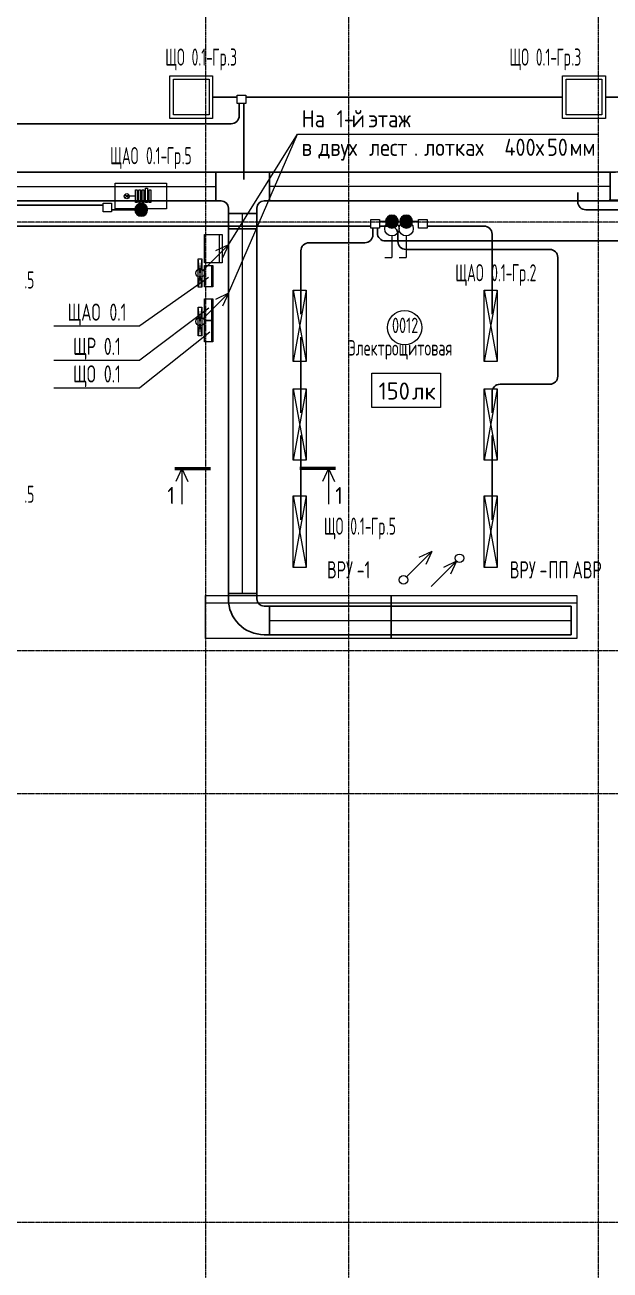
# Model space of a CAD drawing. Header units: millimetres. Extents: x -4730 to 98194, y -4296 to 93388.
# Drawn here: x 30971 to 39165, y 28333 to 45763 of the extents above; entities that cross this region are included whole.
import ezdxf

# ---------------------------------------------------------------- set-up
doc = ezdxf.new("R2010")
doc.units = ezdxf.units.MM
doc.linetypes.add('Линия сетки', pattern=[22.225, 12.7, -3.175, 3.175, -3.175])
for name, color, linetype, lineweight, true_color in [('Кабельные лотки', 5, 'Continuous', 25, 0x0000ff), ('Короба', 7, 'Continuous', 25, 0x008000), ('Опуск', 7, 'Continuous', 18, 0x007f00), ('Соединительные детали кабельных лотков', 5, 'Continuous', 25, 0x0000ff), ('Соединительные детали коробов', 7, 'Continuous', 25, 0x008000), ('Типовые аннотации', 5, 'Continuous', 18, 0x0000ff), ('Уклон', 7, 'Continuous', 18, 0x007f00)]:
    doc.layers.add(name, color=color, linetype=linetype, lineweight=lineweight, true_color=true_color)
for name, color, linetype, lineweight in [('Марки помещений', 7, 'Continuous', 9), ('Марки силовых электроприборов', 7, 'Continuous', 9), ('Марки электрооборудования', 7, 'Continuous', 9), ('Осевая линия', 7, 'Continuous', 18), ('Оси', 7, 'Continuous', 9), ('Текстовые примечания', 7, 'Continuous', 9), ('Тонкие линии', 7, 'Continuous', 9), ('Утолщенные линии', 7, 'Continuous', 50)]:
    doc.layers.add(name, color=color, linetype=linetype, lineweight=lineweight)
doc.styles.add('GOST Common', font='GOST_Common.ttf', dxfattribs={"width": 0.6, "height": 240})
doc.styles.add('GOST Common_1', font='GOST_Common.ttf', dxfattribs={"height": 240})
doc.styles.add('GOST Common_3', font='GOST_Common.ttf', dxfattribs={"width": 0.7, "height": 240})
doc.styles.add('GOST Common_4', font='GOST_Common.ttf', dxfattribs={"width": 0.7, "height": 216})
doc.styles.add('GOST Common_5', font='GOST_Common.ttf', dxfattribs={"width": 0.9, "height": 240})

# ---------------------------------------------------------------- blocks, each defined once
blk = doc.blocks.new('M_Короб_ отвод - Плоский торец - ПВХ - Стандартная-2386742-Подвал')
at = {"layer": 'Соединительные детали коробов'}
for p, q in [((2894, 82640), (2856, 82640)), ((3006, 82640), (2894, 82640)), ((3006, 82640), (3006, 82640))]:
    blk.add_line(p, q, dxfattribs=at)
blk = doc.blocks.new('M_Короб_ отвод - Плоский торец - ПВХ - Стандартная-V1-Подвал')
at = {"layer": 'Соединительные детали коробов'}
for p, q in [((0, 111.95), (0, 150.05)), ((-150.05, 0), (-111.95, 0))]:
    blk.add_line(p, q, dxfattribs=at)
blk.add_arc((-111.95, 111.95), 111.95, 270, 0, dxfattribs=at)
blk = doc.blocks.new('M_Горизонтальный изгиб-колено для канального - Стандартная-2387522-Подвал')
at = {"layer": 'Соединительные детали кабельных лотков'}
for p, q in [((-200, 300), (-200, 375)), ((200, 375), (-200, 375)), ((-200, 375), (200, 375)), ((-200, 375), (-200, 375)), ((-200, 375), (-200, 300)), ((200, 300), (200, 375)), ((200, 375), (200, 375)), ((200, 375), (200, 300)), ((-375, 200), (-375, 200)), ((-375, 200), (-375, -200)), ((-375, -200), (-375, 200)), ((-375, 200), (-300, 200)), ((-300, 200), (-375, 200)), ((-375, -200), (-375, -200)), ((-300, -200), (-375, -200)), ((-300, -200), (-375, -200))]:
    blk.add_line(p, q, dxfattribs=at)
for radius, end in [(100, 360), (500, 360), (100, 0), (500, 0)]:
    blk.add_arc((-300, 300), radius, 270, end, dxfattribs=at)
blk = doc.blocks.new('M_Горизонтальный тройник для канального - Радиус 100 мм-2455646-Подвал')
at = {"layer": 'Соединительные детали кабельных лотков'}
for p, q in [((375, 200), (-375, 200)), ((-375, 200), (-375, -200)), ((-375, -200), (-375, 200)), ((-375, 200), (375, 200)), ((-375, 200), (-375, 200)), ((375, -200), (375, 200)), ((375, 200), (375, -200)), ((375, 200), (375, 200)), ((-375, -200), (-300, -200)), ((-300, -200), (-375, -200)), ((-375, -200), (-375, -200)), ((-200, -300), (-200, -375)), ((-200, -375), (-200, -300)), ((200, -375), (200, -300)), ((200, -300), (200, -375)), ((300, -200), (375, -200)), ((375, -200), (300, -200)), ((375, -200), (375, -200)), ((-200, -375), (200, -375)), ((200, -375), (-200, -375)), ((-200, -375), (-200, -375)), ((200, -375), (200, -375))]:
    blk.add_line(p, q, dxfattribs=at)
for centre, start, end in [((-300, -300), 0, 90), ((-300, -300), 0, 90), ((300, -300), 90, 180), ((300, -300), 90, 180)]:
    blk.add_arc(centre, 100, start, end, dxfattribs=at)
blk = doc.blocks.new('ADSK_Марка_Помещение - Номер Имя-85223-Подвал')
at = {"layer": 'Марки помещений'}
blk.add_circle((0, 0), 2, dxfattribs=at)
blk = doc.blocks.new('Морка помещения_освещённость_ - Морка помещения_освещённость_-1484368-Подвал')
at = {"layer": 'Марки помещений', "color": 190, "true_color": 0x8000ff}
for p, q in [((-4, 0), (-4, 4)), ((-4, 4), (4, 4)), ((4, 4), (4, 0)), ((4, 0), (-4, 0))]:
    blk.add_line(p, q, dxfattribs=at)
blk = doc.blocks.new('Марка электрооборудования с выноской - Марка электрооборудования с выноской-2902873-Подвал')
at = {"layer": 'Марки электрооборудования'}
blk.add_line((-5, 0), (5, 0), dxfattribs=at)

msp = doc.modelspace()

# ---------------------------------------------------------------- hatches: boundary and pattern name
at = {"layer": 'Опуск'}
h = msp.add_hatch(color=256, dxfattribs=at)
edge = h.paths.add_edge_path(flags=0)
edge.add_arc((32600, 43175), 90, 180, 360)
edge.add_arc((32600, 43175), 90, 0, 180)
h = msp.add_hatch(color=256, dxfattribs=at)
edge = h.paths.add_edge_path(flags=0)
edge.add_arc((36110, 43010), 90, 180, 360)
edge.add_arc((36110, 43010), 90, 0, 180)
h = msp.add_hatch(color=256, dxfattribs=at)
edge = h.paths.add_edge_path(flags=0)
edge.add_arc((36310, 43010), 90, 180, 360)
edge.add_arc((36310, 43010), 90, 0, 180)

# ---------------------------------------------------------------- linework, layer by layer
at = {"layer": 'Кабельные лотки'}
for p, q in [((33645, 43700), (5200, 43700)), ((33645, 43300), (33645, 43700)), ((34395, 43700), (34395, 43300)), ((39165, 43700), (34395, 43700)), ((39165, 43700), (39165, 43300)), ((5200, 43300), (33645, 43300)), ((34395, 43300), (39165, 43300)), ((34220, 43125), (33820, 43125)), ((33820, 43125), (33820, 37802.3997)), ((34220, 37802.3997), (34220, 43125)), ((34220, 42907.3997), (33820, 42907.3997)), ((34220, 37802.3997), (33820, 37802.3997)), ((34395, 37227.3997), (34395, 37627.3997)), ((38620, 37627.3997), (34395, 37627.3997)), ((38620, 37227.3997), (38620, 37627.3997)), ((34395, 37227.3997), (38620, 37227.3997))]:
    msp.add_line(p, q, dxfattribs=at)
at = {"layer": 'Короба'}
for p, q in [((33599.764, 44752.2126), (33943.2256, 44752.2126)), ((33971.7256, 44660.7126), (33971.7256, 44530.05)), ((34034.7256, 44660.7126), (34034.7256, 43600.7126)), ((38504.764, 44752.2126), (34063.2256, 44752.2126)), ((43904.764, 44752.2126), (39099.764, 44752.2126)), ((33821.6756, 44380), (27521.7756, 44380)), ((38712.1155, 43325.05), (38712.1155, 43415)), ((28845.5826, 43238), (32065.5826, 43238)), ((50362.0655, 43311.5), (39152.1155, 43311.5)), ((32185.5826, 43175), (32449.95, 43175)), ((43612.1155, 43175), (38862.1655, 43175)), ((23694.5796, 42947), (35814.5796, 42947)), ((35843.0796, 42918.5), (35843.0796, 42863.8062)), ((35906.0796, 42918.5), (35906.0796, 42888.55)), ((35934.5796, 43010), (35959.95, 43010)), ((35934.5796, 42947), (36044.5296, 42947)), ((36484.5796, 43010), (36460.05, 43010)), ((37361.6959, 42947), (36604.5796, 42947)), ((34986.7959, 42713.7561), (35693.0296, 42713.7561)), ((41962.0701, 42738.5), (36056.1296, 42738.5)), ((36194.5796, 42770.05), (36194.5796, 42796.95)), ((37511.7459, 41713.7561), (37511.7459, 42796.95)), ((34836.7459, 41713.7561), (34836.7459, 42563.7061)), ((38281.6959, 42620), (36344.6296, 42620)), ((38431.7459, 40883.2234), (38431.7459, 42469.95)), ((34836.7459, 41393.7561), (34836.7459, 40333.1734)), ((37661.7959, 40733.1734), (38281.6959, 40733.1734)), ((37511.7459, 40333.1734), (37511.7459, 40583.1234)), ((34836.7459, 40013.1734), (34836.7459, 38833.1734)), ((37511.7459, 40013.1734), (37511.7459, 38833.1734))]:
    msp.add_line(p, q, dxfattribs=at)
at = {"layer": 'Марки электрооборудования'}
for p, q in [((33540.711, 42227.1636), (32578.9191, 41548.977)), ((33546.8764, 41796.2851), (32578.9191, 41070.1551)), ((33559.207, 41461.0265), (32578.9191, 40684.1945))]:
    msp.add_line(p, q, dxfattribs=at)
at = {"layer": 'Опуск'}
for centre, start, end in [((32600, 43175), 0, 180), ((32600, 43175), 180, 0), ((36110, 43010), 0, 180), ((36310, 43010), 0, 180), ((36110, 43010), 180, 0), ((36310, 43010), 180, 0)]:
    msp.add_arc(centre, 90, start, end, dxfattribs=at)
at = {"layer": 'Осевая линия'}
for p, q in [((5200, 43500), (33645, 43500)), ((39165, 43500), (34395, 43500)), ((34020, 37802.3997), (34020, 43125)), ((34395, 37427.3997), (38620, 37427.3997))]:
    msp.add_line(p, q, dxfattribs=at)
at = {"layer": 'Оси', "linetype": 'Линия сетки'}
for p, q in [((33500, 93388.3703), (33500, -3096.3487)), ((35500, 93388.3703), (35500, -3096.3487)), ((39000, 93388.3703), (39000, -3096.3487)), ((98194.2682, 43000), (-3530.0173, 43000)), ((98194.2682, 37000), (-3530.0173, 37000)), ((98194.2682, 35000), (-3530.0173, 35000)), ((98194.2682, 29000), (-3530.0173, 29000))]:
    msp.add_line(p, q, dxfattribs=at)
at = {"layer": 'Типовые аннотации'}
for p, q in [((33000, 45052.2126), (33600, 45052.2126)), ((33000, 44452.2126), (33000, 45052.2126)), ((33050, 45002.2126), (33550, 45002.2126)), ((33050, 44502.2126), (33050, 45002.2126)), ((33550, 45002.2126), (33550, 44502.2126)), ((33600, 45052.2126), (33600, 44452.2126)), ((38500, 45052.2126), (39100, 45052.2126)), ((38500, 44452.2126), (38500, 45052.2126)), ((38550, 45002.2126), (39050, 45002.2126)), ((38550, 44502.2126), (38550, 45002.2126)), ((39050, 45002.2126), (39050, 44502.2126)), ((39100, 45052.2126), (39100, 44452.2126)), ((33600, 44452.2126), (33000, 44452.2126)), ((33550, 44502.2126), (33050, 44502.2126)), ((39100, 44452.2126), (38500, 44452.2126)), ((39050, 44502.2126), (38550, 44502.2126)), ((33485, 42430.6417), (33485, 42830.6417)), ((33485, 42830.6417), (33735, 42830.6417)), ((33693.3333, 42830.6417), (33693.3333, 42430.6417)), ((33735, 42830.6417), (33735, 42430.6417)), ((36110, 42809.3567), (36110, 42509.3567)), ((33735, 42430.6417), (33485, 42430.6417)), ((33485, 42094.2588), (33485, 42394.2588)), ((33485, 42394.2588), (33605, 42394.2588)), ((33585, 42394.2588), (33585, 42094.2588)), ((33605, 42394.2588), (33605, 42094.2588)), ((36010, 42509.3567), (36110, 42509.3567)), ((33605, 42094.2588), (33485, 42094.2588)), ((34727.499, 42049.9292), (34907.499, 42049.9292)), ((34727.499, 41049.9292), (34727.499, 42049.9292)), ((34907.499, 42049.9292), (34727.499, 41049.9292)), ((34727.499, 42049.9292), (34907.499, 41049.9292)), ((34907.499, 42049.9292), (34907.499, 41049.9292)), ((33485, 41626.399), (33485, 41926.399)), ((33485, 41926.399), (33605, 41926.399)), ((33585, 41926.399), (33585, 41626.399)), ((33605, 41926.399), (33605, 41626.399)), ((33485, 41326.399), (33485, 41626.399)), ((33485, 41626.399), (33605, 41626.399)), ((33605, 41626.399), (33485, 41626.399)), ((33585, 41626.399), (33585, 41326.399)), ((33605, 41626.399), (33605, 41326.399)), ((33605, 41326.399), (33485, 41326.399)), ((34907.499, 41049.9292), (34727.499, 41049.9292)), ((34727.499, 40669.3465), (34907.499, 40669.3465)), ((34727.499, 39669.3465), (34727.499, 40669.3465)), ((34907.499, 40669.3465), (34727.499, 39669.3465)), ((34727.499, 40669.3465), (34907.499, 39669.3465)), ((34907.499, 40669.3465), (34907.499, 39669.3465)), ((37402.499, 40669.3465), (37582.499, 40669.3465)), ((37402.499, 39669.3465), (37402.499, 40669.3465)), ((37582.499, 40669.3465), (37402.499, 39669.3465)), ((37402.499, 40669.3465), (37582.499, 39669.3465)), ((37582.499, 40669.3465), (37582.499, 39669.3465)), ((34907.499, 39669.3465), (34727.499, 39669.3465)), ((37582.499, 39669.3465), (37402.499, 39669.3465)), ((34727.499, 39169.3465), (34907.499, 39169.3465)), ((34727.499, 38169.3465), (34727.499, 39169.3465)), ((34907.499, 39169.3465), (34727.499, 38169.3465)), ((34727.499, 39169.3465), (34907.499, 38169.3465)), ((34907.499, 39169.3465), (34907.499, 38169.3465)), ((37402.499, 39169.3465), (37582.499, 39169.3465)), ((37402.499, 38169.3465), (37402.499, 39169.3465)), ((37582.499, 39169.3465), (37402.499, 38169.3465)), ((37402.499, 39169.3465), (37582.499, 38169.3465)), ((37582.499, 39169.3465), (37582.499, 38169.3465)), ((34907.499, 38169.3465), (34727.499, 38169.3465)), ((37582.499, 38169.3465), (37402.499, 38169.3465)), ((33500, 37775), (36100, 37775)), ((33500, 37175), (33500, 37775)), ((33500, 37675), (36100, 37675)), ((36100, 37775), (36100, 37175)), ((36100, 37775), (38700, 37775)), ((36100, 37175), (36100, 37775)), ((36100, 37675), (38700, 37675)), ((38700, 37775), (38700, 37175)), ((36100, 37175), (33500, 37175)), ((38700, 37175), (36100, 37175))]:
    msp.add_line(p, q, dxfattribs=at)
at = {"layer": 'Типовые аннотации', "color": 7}
for p, q in [((33943.2256, 44780.7126), (34063.2256, 44780.7126)), ((33943.2256, 44660.7126), (33943.2256, 44780.7126)), ((34063.2256, 44660.7126), (33943.2256, 44660.7126)), ((34063.2256, 44780.7126), (34063.2256, 44660.7126)), ((32065.5826, 43266.5), (32185.5826, 43266.5)), ((32065.5826, 43146.5), (32065.5826, 43266.5)), ((32185.5826, 43266.5), (32185.5826, 43146.5)), ((32185.5826, 43146.5), (32065.5826, 43146.5)), ((35814.5796, 43038.5), (35934.5796, 43038.5)), ((35814.5796, 42918.5), (35814.5796, 43038.5)), ((35934.5796, 42918.5), (35814.5796, 42918.5)), ((35934.5796, 43038.5), (35934.5796, 42918.5)), ((36484.5796, 43038.5), (36604.5796, 43038.5)), ((36484.5796, 42918.5), (36484.5796, 43038.5)), ((36604.5796, 42918.5), (36484.5796, 42918.5)), ((36604.5796, 43038.5), (36604.5796, 42918.5))]:
    msp.add_line(p, q, dxfattribs=at)
at = {"layer": 'Типовые аннотации', "color": 1, "true_color": 0xff0000}
for p, q in [((32234.9821, 43188.2548), (32234.9821, 43548.2548)), ((32234.9821, 43548.2548), (32954.9821, 43548.2548)), ((32517.8665, 43455.153), (32541.8665, 43455.153)), ((32517.8665, 43275.153), (32517.8665, 43455.153)), ((32541.8665, 43455.153), (32541.8665, 43275.153)), ((32565.8665, 43455.153), (32589.8665, 43455.153)), ((32565.8665, 43275.153), (32565.8665, 43455.153)), ((32589.8665, 43455.153), (32589.8665, 43275.153)), ((32613.8665, 43455.153), (32637.8665, 43455.153)), ((32613.8665, 43275.153), (32613.8665, 43455.153)), ((32637.8665, 43455.153), (32637.8665, 43275.153)), ((32661.8665, 43479.153), (32685.8665, 43479.153)), ((32661.8665, 43275.153), (32661.8665, 43479.153)), ((32685.8665, 43479.153), (32685.8665, 43275.153)), ((32709.8665, 43455.153), (32733.8665, 43455.153)), ((32709.8665, 43275.153), (32709.8665, 43455.153)), ((32733.8665, 43455.153), (32733.8665, 43275.153)), ((32954.9821, 43548.2548), (32954.9821, 43188.2548)), ((32372.4107, 43390.6088), (32397.8665, 43365.153)), ((32397.8665, 43365.153), (32372.4107, 43339.6971)), ((32423.3224, 43390.6088), (32397.8665, 43365.153)), ((32517.8665, 43365.153), (32397.8665, 43365.153)), ((32397.8665, 43365.153), (32423.3224, 43339.6971)), ((32541.8665, 43275.153), (32517.8665, 43275.153)), ((32589.8665, 43275.153), (32565.8665, 43275.153)), ((32637.8665, 43275.153), (32613.8665, 43275.153)), ((32685.8665, 43275.153), (32661.8665, 43275.153)), ((32733.8665, 43275.153), (32709.8665, 43275.153)), ((32954.9821, 43188.2548), (32234.9821, 43188.2548)), ((36310, 42809.3567), (36310, 42509.3567)), ((36210, 42509.3567), (36310, 42509.3567)), ((37402.499, 42049.9292), (37582.499, 42049.9292)), ((37402.499, 41049.9292), (37402.499, 42049.9292)), ((37582.499, 42049.9292), (37402.499, 41049.9292)), ((37402.499, 42049.9292), (37582.499, 41049.9292)), ((37582.499, 42049.9292), (37582.499, 41049.9292)), ((37582.499, 41049.9292), (37402.499, 41049.9292))]:
    msp.add_line(p, q, dxfattribs=at)
for centre, radius in [((32397.8665, 43365.153), 36), ((36310, 42909.3567), 100)]:
    msp.add_circle(centre, radius, dxfattribs=at)
at = {"layer": 'Типовые аннотации'}
msp.add_circle((36110, 42909.3567), 100, dxfattribs=at)
at = {"layer": 'Тонкие линии'}
for p, q in [((33820.4776, 42685.5957), (34786.695, 44231.8666)), ((33820.4776, 42005.5957), (34786.695, 44231.8666)), ((34786.695, 44231.8666), (39000, 44231.8666)), ((33466.9243, 42332.0423), (33820.4776, 42685.5957)), ((33820.4776, 42685.5957), (33639.2161, 42601.072)), ((33820.4776, 42685.5957), (33735.954, 42504.3341)), ((33466.9243, 41652.0423), (33820.4776, 42005.5957)), ((33820.4776, 42005.5957), (33639.2161, 41921.072)), ((33820.4776, 42005.5957), (33735.954, 41824.3341)), ((33169.6471, 39552.5751), (33085.1235, 39371.3135)), ((33169.6471, 39552.5751), (33169.6471, 39052.5751)), ((33169.6471, 39552.5751), (33254.1708, 39371.3135)), ((35222.4889, 39552.5751), (35137.9652, 39371.3135)), ((35222.4889, 39552.5751), (35222.4889, 39052.5751)), ((35222.4889, 39552.5751), (35307.0125, 39371.3135)), ((36315.176, 38037.9666), (36668.7293, 38391.52)), ((36668.7293, 38391.52), (36487.4678, 38306.9963)), ((36668.7293, 38391.52), (36584.2057, 38210.2584)), ((36660.9773, 37900.5895), (37014.5307, 38254.1429)), ((37014.5307, 38254.1429), (36833.2691, 38169.6192)), ((37014.5307, 38254.1429), (36930.007, 38072.8813))]:
    msp.add_line(p, q, dxfattribs=at)
for centre in [(33424.4978, 42289.6159), (33424.4978, 41609.6159), (37056.9571, 38296.5693), (36272.7495, 37995.5402)]:
    msp.add_circle(centre, 60, dxfattribs=at)
at = {"layer": 'Уклон'}
for p, q in [((33449.4978, 42089.6159), (33399.4978, 42489.6159)), ((33449.4978, 42489.6159), (33399.4978, 42089.6159)), ((33399.4978, 42489.6159), (33449.4978, 42489.6159)), ((33399.4978, 42089.6159), (33399.4978, 42489.6159)), ((33449.4978, 42489.6159), (33449.4978, 42089.6159)), ((33449.4978, 42089.6159), (33399.4978, 42089.6159)), ((33449.4978, 41409.6159), (33399.4978, 41809.6159)), ((33449.4978, 41809.6159), (33399.4978, 41409.6159)), ((33399.4978, 41809.6159), (33449.4978, 41809.6159)), ((33399.4978, 41409.6159), (33399.4978, 41809.6159)), ((33449.4978, 41809.6159), (33449.4978, 41409.6159)), ((33449.4978, 41409.6159), (33399.4978, 41409.6159))]:
    msp.add_line(p, q, dxfattribs=at)
at = {"layer": 'Утолщенные линии'}
for p, q in [((33069.6471, 39552.5751), (33569.6471, 39552.5751)), ((35322.4889, 39552.5751), (34822.4889, 39552.5751))]:
    msp.add_line(p, q, dxfattribs=at)

# ---------------------------------------------------------------- block references
at = {"layer": 'Марки помещений', "xscale": 120, "yscale": 120, "zscale": 120}
msp.add_blockref('ADSK_Марка_Помещение - Номер Имя-85223-Подвал', (36287.2595, 41525.0231), dxfattribs=at)
at = {"layer": 'Марки помещений', "color": 190, "true_color": 0x8000ff, "xscale": 120, "yscale": 120, "zscale": 120}
msp.add_blockref('Морка помещения_освещённость_ - Морка помещения_освещённость_-1484368-Подвал', (36311.146, 40406.1369), dxfattribs=at)
at = {"layer": 'Марки электрооборудования', "xscale": 120, "yscale": 120, "zscale": 120}
for p in [(31978.9191, 41548.977), (31978.9191, 41070.1551), (31978.9191, 40684.1945)]:
    msp.add_blockref('Марка электрооборудования с выноской - Марка электрооборудования с выноской-2902873-Подвал', p, dxfattribs=at)
at = {"layer": 'Соединительные детали кабельных лотков'}
for name, p in [('M_Горизонтальный изгиб-колено для канального - Стандартная-2387522-Подвал', (39540, 43500)), ('M_Горизонтальный изгиб-колено для канального - Стандартная-2387522-Подвал', (39540, 43500)), ('M_Горизонтальный тройник для канального - Радиус 100 мм-2455646-Подвал', (34020, 43500)), ('M_Горизонтальный тройник для канального - Радиус 100 мм-2455646-Подвал', (34020, 43500))]:
    msp.add_blockref(name, p, dxfattribs=at)
at = {"layer": 'Соединительные детали кабельных лотков', "rotation": 270}
msp.add_blockref('M_Горизонтальный изгиб-колено для канального - Стандартная-2387522-Подвал', (34020, 37427.3997), dxfattribs=at)
msp.add_blockref('M_Горизонтальный изгиб-колено для канального - Стандартная-2387522-Подвал', (34020, 37427.3997), dxfattribs=at)
msp.add_blockref('M_Горизонтальный изгиб-колено для канального - Стандартная-2387522-Подвал', (34020, 37427.3997), dxfattribs=at)
msp.add_blockref('M_Горизонтальный изгиб-колено для канального - Стандартная-2387522-Подвал', (34020, 37427.3997), dxfattribs=at)
at = {"layer": 'Соединительные детали коробов'}
for name, p in [('M_Короб_ отвод - Плоский торец - ПВХ - Стандартная-V1-Подвал', (33971.7256, 44380)), ('M_Короб_ отвод - Плоский торец - ПВХ - Стандартная-2386742-Подвал', (29593.9886, -39465)), ('M_Короб_ отвод - Плоский торец - ПВХ - Стандартная-2386742-Подвал', (33103.9886, -39630)), ('M_Короб_ отвод - Плоский торец - ПВХ - Стандартная-V1-Подвал', (38431.7459, 40733.1734))]:
    msp.add_blockref(name, p, dxfattribs=at)
for name, p, rotation in [('M_Короб_ отвод - Плоский торец - ПВХ - Стандартная-V1-Подвал', (38712.1155, 43175), 270), ('M_Короб_ отвод - Плоский торец - ПВХ - Стандартная-V1-Подвал', (36194.5796, 42947), 90), ('M_Короб_ отвод - Плоский торец - ПВХ - Стандартная-2386742-Подвал', (39316.0114, 125650), 180), ('M_Короб_ отвод - Плоский торец - ПВХ - Стандартная-V1-Подвал', (37511.7459, 42947), 90), ('M_Короб_ отвод - Плоский торец - ПВХ - Стандартная-V1-Подвал', (34836.7459, 42713.7561), 180), ('M_Короб_ отвод - Плоский торец - ПВХ - Стандартная-V1-Подвал', (36194.5796, 42620), 270), ('M_Короб_ отвод - Плоский торец - ПВХ - Стандартная-V1-Подвал', (38431.7459, 42620), 90), ('M_Короб_ отвод - Плоский торец - ПВХ - Стандартная-V1-Подвал', (37511.7459, 40733.1734), 180)]:
    msp.add_blockref(name, p, dxfattribs=dict(at, rotation=rotation))
at = {"layer": 'Соединительные детали коробов', "extrusion": (-2.85629e-06, -9.84737e-05, 1), "rotation": 269.9999999838845}
msp.add_blockref('M_Короб_ отвод - Плоский торец - ПВХ - Стандартная-V1-Подвал', (35906.0787, 42738.4663), dxfattribs=at)
at = {"layer": 'Соединительные детали коробов', "extrusion": (0, -0.000609452, 1)}
msp.add_blockref('M_Короб_ отвод - Плоский торец - ПВХ - Стандартная-V1-Подвал', (35843.0796, 42713.541), dxfattribs=at)

# ---------------------------------------------------------------- texts
at = {"layer": 'Марки помещений', "char_height": 216, "attachment_point": 1, "style": 'GOST Common_4'}
for s, insert, width in [('0012', (36111.226, 41665.0446), 478.126425), ('Электрощитовая', (35502.646, 41350.248), 1952.91075)]:
    msp.add_mtext(s, dxfattribs=dict(at, insert=insert, width=width))
at = {"layer": 'Марки помещений', "color": 190, "true_color": 0x8000ff, "char_height": 240, "attachment_point": 1, "style": 'GOST Common_1'}
for s, insert, width in [('150', (35923.2621, 40757.8488), 567.59475), ('лк', (36391.5746, 40757.8488), 413.67075)]:
    msp.add_mtext(s, dxfattribs=dict(at, insert=insert, width=width))
at = {"layer": 'Марки силовых электроприборов', "char_height": 240, "attachment_point": 1, "style": 'GOST Common'}
for s, insert, width in [('ЩО', (32937.1253, 45432.395), 340.55685), (' 0.1-', (33218.1128, 45432.395), 455.99985), ('Гр', (33594.3503, 45432.395), 253.9746), ('.3', (33803.9003, 45432.395), 173.1645), ('ЩО', (37756.4079, 45432.395), 340.55685), (' 0.1-', (38037.3954, 45432.395), 455.99985), ('Гр', (38413.6329, 45432.395), 253.9746), ('.3', (38623.1829, 45432.395), 173.1645), ('ЩАО', (32165.7414, 44052.4918), 502.17705), (' 0.1-', (32580.0789, 44052.4918), 455.99985), ('Гр', (32956.3164, 44052.4918), 253.9746), ('.5', (33165.8664, 44052.4918), 178.93665), ('ЩАО', (36998.2404, 42413.9385), 502.17705), (' 0.1-', (37412.5779, 42413.9385), 455.99985), ('Гр', (37788.8154, 42413.9385), 253.9746), ('.2', (37998.3654, 42413.9385), 178.93665), ('.5', (30962.7334, 42313.0305), 178.93665), ('.5', (30962.7334, 39313.0305), 178.93665), ('ЩО', (35158.8807, 38866.6772), 340.55685), (' 0.1-', (35439.8682, 38866.6772), 455.99985), ('Гр', (35816.1057, 38866.6772), 253.9746), ('.5', (36025.6557, 38866.6772), 178.93665)]:
    msp.add_mtext(s, dxfattribs=dict(at, insert=insert, width=width))
at = {"layer": 'Марки электрооборудования', "char_height": 240, "attachment_point": 1, "style": 'GOST Common_3'}
for s, insert, width in [('ЩАО', (31569.2189, 41862.2031), 585.873225), (' 0.1', (32052.6127, 41862.2031), 383.847975), ('ЩР', (31646.9189, 41383.3812), 397.316325), (' 0.1', (31974.7377, 41383.3812), 383.847975), ('ЩО', (31646.9189, 40997.4206), 397.316325), (' 0.1', (31974.7377, 40997.4206), 383.847975), ('ВРУ', (35201.5815, 38255.4596), 505.063125), ('-1', (35618.3002, 38255.4596), 249.164475), ('ВРУ', (37760.9116, 38255.4596), 505.063125), ('ПП', (38299.8679, 38255.4596), 336.70875), ('\\fGOST Common|b0|i0|c204|p34|;\\W.7; ', (38577.6804, 38255.4596), 74.075925), ('АВР', (38638.7991, 38255.4596), 525.26565), ('\\fGOST Common|b0|i0|c204|p34|;\\W.7;-', (38177.6304, 38255.4596), 148.15185)]:
    msp.add_mtext(s, dxfattribs=dict(at, insert=insert, width=width))
at = {"layer": 'Текстовые примечания', "char_height": 240, "attachment_point": 1, "style": 'GOST Common_5'}
for s, insert, width in [('На', (34846.4774, 44569.5052), 432.91125), (' 1-', (35203.6649, 44569.5052), 415.5948), ('\\fGOST Common|b0|i0|c204|p34|;\\W.9;й', (35546.5649, 44569.5052), 190.48095), ('\\fGOST Common|b0|i0|c204|p34|;\\W.9; ', (35703.7274, 44569.5052), 95.240475), ('этаж', (35782.3086, 44569.5052), 874.480725), ('\\fGOST Common|b0|i0|c204|p34|;\\W.9; ', (35003.6399, 44169.5052), 95.240475), ('\\fGOST Common|b0|i0|c204|p34|;\\W.9; ', (35710.8711, 44169.5052), 95.240475), (' 400', (37553.9586, 44169.5052), 692.658), ('50', (38282.6211, 44169.5052), 380.9619), ('\\fGOST Common|b0|i0|c204|p34|;\\W.9;в', (34846.4774, 44169.5052), 190.48095), ('двух', (35082.2211, 44169.5052), 761.9238), ('лест', (35789.4524, 44169.5052), 761.9238), ('. ', (36418.1024, 44169.5052), 173.1645), ('лотках', (36560.9774, 44169.5052), 1203.493275), ('\\fGOST Common|b0|i0|c204|p34|;\\W.9;х', (38125.4586, 44169.5052), 190.48095), ('мм', (38596.9461, 44169.5052), 432.91125), ('\\fGOST Common|b0|i0|c204|p34|;\\W.9;1', (32967.224, 39295.6199), 129.873375), ('\\fGOST Common|b0|i0|c204|p34|;\\W.9;1', (35317.992, 39295.6199), 129.873375)]:
    msp.add_mtext(s, dxfattribs=dict(at, insert=insert, width=width))

doc.saveas('drawing.dxf')
